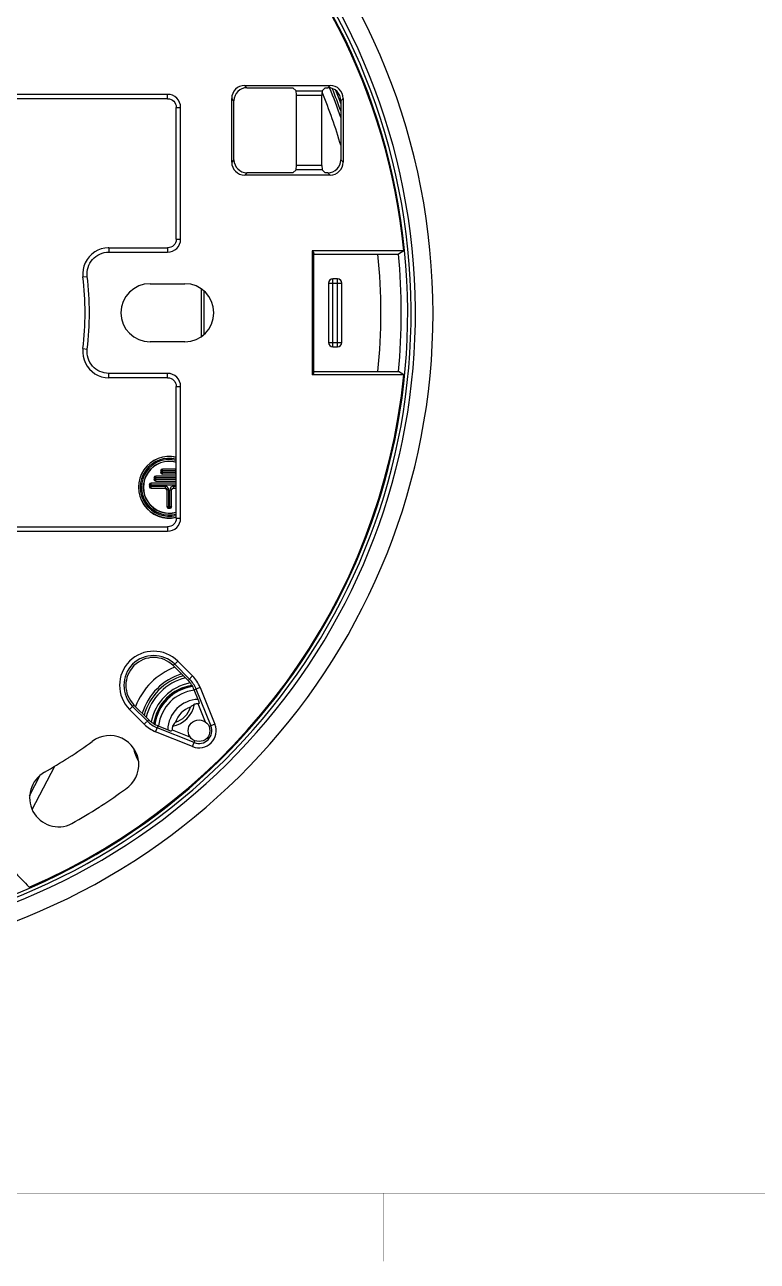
# Model space of a CAD drawing. Header units: millimetres. Extents: x 42 to 799, y 30 to 564.
# Drawn here: x 516.8 to 601.1, y 29.7 to 172 of the extents above; entities that cross this region are included whole.
import ezdxf

# ---------------------------------------------------------------- set-up
doc = ezdxf.new("R2010")
doc.units = ezdxf.units.MM
doc.header["$LTSCALE"] = 46.255
doc.layers.get('0').update_dxf_attribs({"linetype": 'CONTINUOUS'})
doc.layers.add('02___PRT_ALL_AXES', color=7, linetype='CONTINUOUS')

msp = doc.modelspace()

# ---------------------------------------------------------------- linework, layer by layer
at = {"color": 7, "linetype": 'Continuous'}
for p, q in [((533.234, 163.953), (506.856, 163.953)), ((533.234, 163.453), (533.234, 163.953)), ((542.103, 164.979), (551.927, 164.979)), ((542.365, 164.716), (542.103, 164.979)), ((542.365, 164.716), (547.652, 164.716)), ((547.652, 164.716), (548.006, 164.363)), ((548.006, 164.363), (551.024, 164.363)), ((548.046, 163.865), (550.984, 163.865)), ((548.046, 155.781), (548.046, 163.865)), ((550.984, 155.781), (550.984, 163.865)), ((551.377, 164.716), (551.024, 164.363)), ((551.377, 164.716), (551.664, 164.716)), ((551.664, 164.716), (551.927, 164.979)), ((533.234, 163.453), (506.856, 163.453)), ((534.232, 162.455), (534.732, 162.455)), ((534.232, 147.294), (534.232, 162.455)), ((534.732, 147.294), (534.732, 162.455)), ((540.609, 156.161), (540.609, 163.485)), ((540.871, 163.222), (540.609, 163.485)), ((540.871, 156.423), (540.871, 163.222)), ((553.159, 163.222), (553.421, 163.485)), ((553.159, 163.222), (553.159, 156.423)), ((553.421, 163.485), (553.421, 156.161)), ((540.871, 156.423), (540.609, 156.161)), ((547.652, 154.929), (548.006, 155.283)), ((551.024, 155.283), (548.006, 155.283)), ((550.984, 155.781), (548.046, 155.781)), ((551.377, 154.929), (551.024, 155.283)), ((553.159, 156.423), (553.421, 156.161)), ((542.365, 154.929), (542.103, 154.667)), ((551.927, 154.667), (542.103, 154.667)), ((547.652, 154.929), (542.365, 154.929)), ((551.664, 154.929), (551.377, 154.929)), ((551.664, 154.929), (551.927, 154.667)), ((534.232, 147.294), (534.732, 147.294)), ((526.474, 146.296), (533.234, 146.296)), ((526.474, 146.296), (526.474, 145.796)), ((526.474, 145.796), (533.234, 145.796)), ((533.234, 146.296), (533.234, 145.796)), ((560.41, 145.966), (549.872, 145.966)), ((549.872, 145.966), (550.029, 145.809)), ((549.872, 145.966), (549.872, 131.68)), ((550.029, 145.809), (550.029, 131.837)), ((550.142, 145.573), (550.029, 145.686)), ((550.142, 145.573), (559.789, 145.573)), ((560.41, 145.966), (559.789, 145.573)), ((523.498, 142.946), (523.994, 143.005)), ((531.215, 142.166), (535.215, 142.166)), ((535.215, 135.48), (531.215, 135.48)), ((523.498, 134.699), (523.994, 134.641)), ((533.234, 131.85), (526.474, 131.85)), ((526.474, 131.35), (526.474, 131.85)), ((533.234, 131.35), (526.474, 131.35)), ((533.234, 131.35), (533.234, 131.85)), ((549.872, 131.68), (550.029, 131.837)), ((560.41, 131.68), (549.872, 131.68)), ((550.142, 132.073), (550.029, 131.96)), ((550.142, 132.073), (559.789, 132.073)), ((560.41, 131.68), (559.789, 132.073)), ((534.232, 130.352), (534.732, 130.352)), ((534.232, 115.19), (534.232, 130.352)), ((534.732, 115.19), (534.732, 130.352)), ((506.856, 114.192), (533.234, 114.192)), ((533.234, 114.192), (533.234, 113.692)), ((534.232, 115.19), (534.732, 115.19)), ((506.856, 113.692), (533.234, 113.692)), ((533.892, 98.221), (534.402, 98.73)), ((533.892, 98.221), (535.59, 96.524)), ((534.05, 98.378), (535.747, 96.681)), ((534.402, 98.73), (536.099, 97.033)), ((535.59, 96.524), (536.099, 97.033)), ((536.963, 95.726), (536.295, 95.457)), ((536.792, 94.224), (536.295, 95.457)), ((536.501, 95.54), (538.214, 91.29)), ((536.963, 95.726), (538.676, 91.476)), ((528.857, 93.186), (529.367, 93.695)), ((530.554, 91.489), (528.857, 93.186)), ((530.907, 91.841), (529.21, 93.538)), ((531.064, 91.998), (529.367, 93.695)), ((537.607, 91.733), (536.76, 93.833)), ((530.554, 91.489), (531.064, 91.998)), ((531.861, 90.624), (532.131, 91.293)), ((536.298, 89.374), (532.048, 91.086)), ((532.131, 91.293), (533.364, 90.796)), ((538.676, 91.476), (538.008, 91.207)), ((536.112, 88.912), (531.861, 90.624)), ((533.754, 90.827), (535.855, 89.981)), ((536.112, 88.912), (536.381, 89.58))]:
    msp.add_line(p, q, dxfattribs=at)
for points in [[(533.234, 163.453), (533.292, 163.452), (533.471, 163.425), (533.645, 163.365), (533.807, 163.273), (533.949, 163.152), (534.067, 163.006), (534.154, 162.841), (534.209, 162.665), (534.231, 162.486), (534.232, 162.455)], [(534.232, 147.294), (534.23, 147.236), (534.203, 147.057), (534.144, 146.883), (534.051, 146.721), (533.93, 146.578), (533.784, 146.461), (533.62, 146.373), (533.444, 146.318), (533.264, 146.296), (533.234, 146.296)], [(526.474, 146.296), (526.412, 146.295), (526.003, 146.259), (525.601, 146.166), (525.214, 146.019), (524.85, 145.819), (524.516, 145.569), (524.22, 145.275), (523.967, 144.943), (523.764, 144.58), (523.613, 144.193), (523.517, 143.791), (523.478, 143.382), (523.498, 142.946)], [(523.498, 134.699), (523.491, 134.638), (523.479, 134.228), (523.524, 133.818), (523.624, 133.416), (523.78, 133.031), (523.989, 132.67), (524.246, 132.341), (524.546, 132.051), (524.883, 131.806), (525.249, 131.611), (525.637, 131.469), (526.038, 131.381), (526.474, 131.35)], [(533.234, 131.35), (533.292, 131.348), (533.471, 131.321), (533.645, 131.261), (533.807, 131.169), (533.949, 131.048), (534.067, 130.902), (534.154, 130.737), (534.209, 130.562), (534.231, 130.382), (534.232, 130.352)], [(534.232, 115.19), (534.23, 115.132), (534.203, 114.953), (534.144, 114.779), (534.051, 114.617), (533.93, 114.475), (533.784, 114.357), (533.62, 114.27), (533.444, 114.215), (533.264, 114.193), (533.234, 114.192)]]:
    msp.add_lwpolyline(points, dxfattribs=at)
at = {"color": 7, "linetype": 'Continuous', "const_width": 0.01}
for points in [[(50.294, 37.533), (790.51, 37.533)], [(50.882, 38.12), (789.922, 38.12)], [(556.891, 37.533), (556.891, 29.7)], [(557.479, 37.533), (557.479, 29.7)], [(558.066, 37.533), (558.066, 29.7)], [(42.461, 29.7), (798.538, 29.7)]]:
    msp.add_lwpolyline(points, dxfattribs=at)
at = {"color": 7, "linetype": 'Continuous'}
msp.add_circle((536.848, 90.74), 1.25, dxfattribs=at)
for centre, radius, start, end in [((488.765, 138.823), 75, 278.26948, 261.73052), ((488.765, 138.823), 72.976, 281.61497, 258.384), ((488.765, 138.823), 72.477, 281.61622, 258.38378), ((488.765, 138.823), 72.091, 281.4125, 258.5875), ((488.765, 138.823), 72, 5.69363, 174.30637), ((533.235, 162.456), 1.497, 359.97316, 90.02678), ((533.235, 147.293), 1.497, 269.97316, 0.02678), ((488.765, 138.823), 69, 354.386, 5.614), ((488.765, 138.823), 71.344, 354.571, 5.429), ((488.765, 138.823), 34.977, 353.22989, 6.77011), ((488.765, 138.823), 35.477, 353.22989, 6.77011), ((531.215, 138.823), 3.343, 90, 270), ((535.215, 138.823), 3.343, 270, 90), ((488.765, 138.823), 72, 293.36791, 354.30637), ((533.235, 130.352), 1.497, 359.97316, 90.02678), ((533.235, 115.189), 1.497, 269.97316, 0.02678), ((531.63, 95.958), 3.921, 45, 225), ((531.63, 95.958), 3.423, 45, 225), ((531.63, 95.958), 3.2, 45, 225), ((533.327, 94.261), 3.921, 21.94801, 45), ((533.327, 94.261), 3.2, 21.94801, 45), ((533.327, 94.261), 3.423, 21.94801, 45), ((533.327, 94.261), 3.025, 278.98687, 351.01313), ((533.327, 94.261), 2.675, 287.48482, 342.51518), ((536.848, 90.74), 2.886, 109.64127, 160.35873), ((536.848, 90.74), 3.095, 91.62446, 99.9254), ((533.327, 94.261), 3.921, 225, 248.05199), ((533.327, 94.261), 3.423, 225, 248.05199), ((533.327, 94.261), 3.2, 225, 248.05199), ((536.848, 90.74), 3.095, 170.0746, 178.37554), ((540.881, 86.243), 8.686, 140.99771, 144.61212), ((536.848, 90.74), 1.971, 248.05199, 21.94801), ((536.848, 90.74), 1.473, 248.05199, 21.94801), ((526.576, 86.828), 3.343, 303.08639, 126.74033), ((488.765, 138.823), 60.946, 302.94448, 305.98568), ((488.765, 138.823), 60.946, 299.82481, 302.866), ((523.69, 84.848), 3.343, 122.18983, 123.62066), ((520.701, 83.027), 3.343, 119.07016, 296.84705), ((488.765, 138.823), 67.627, 303.05043, 305.87973), ((488.765, 138.823), 67.627, 299.64039, 302.76006), ((523.69, 84.848), 3.343, 299.96672, 305.84377)]:
    msp.add_arc(centre, radius, start, end, dxfattribs=at)
for centre, major_axis, ratio, start_param, end_param in [((542.114, 163.473), (-1.069, 1.069), 0.9924325, -0.7816001, 0.7816001), ((542.377, 163.211), (1.069, -1.069), 0.9924325, 2.3599926, 3.9231927), ((548.002, 163.865), (0, 0.5), 0.0874887, -1.5707963, -0.0872665), ((551.027, 163.865), (0, 0.5), 0.0874887, 0.0872665, 1.5707963), ((551.653, 163.211), (-1.069, -1.069), 0.9924325, 2.3599926, 3.9231927), ((551.915, 163.473), (1.069, 1.069), 0.9924325, -0.7816001, 0.7816001), ((542.114, 156.172), (1.069, 1.069), 0.9924325, -3.9231927, -2.3599926), ((542.377, 156.435), (1.069, 1.069), 0.9924325, 2.3599926, 3.9231927), ((548.002, 155.781), (0, 0.5), 0.0874887, -3.0543262, -1.5707963), ((551.027, 155.781), (0, 0.5), 0.0874887, -4.712389, -3.2288591), ((551.653, 156.435), (-1.069, 1.069), 0.9924325, 2.3599926, 3.9231927), ((551.915, 156.172), (-1.069, 1.069), 0.9924325, -3.9231927, -2.3599926), ((538.972, 91.595), (3.546, 1.429), 0.8007313, 1.8530957, 1.894234), ((535.992, 88.615), (1.429, 3.546), 0.8007313, 1.2473587, 1.288497)]:
    msp.add_ellipse(centre, major_axis=major_axis, ratio=ratio, start_param=start_param, end_param=end_param, dxfattribs=at)
for points, knots in [([(523.994, 143.005), (523.953, 143.352), (524.019, 144.071), (524.551, 145.008), (525.418, 145.646), (526.125, 145.796), (526.474, 145.796)], [0, 0, 0, 0, 0.2501021, 0.5001409, 0.7500533, 1, 1, 1, 1]), ([(526.474, 131.85), (526.125, 131.85), (525.418, 132), (524.55, 132.638), (524.019, 133.575), (523.953, 134.294), (523.994, 134.641)], [0, 0, 0, 0, 0.2501214, 0.5001703, 0.7500746, 1, 1, 1, 1]), ([(536.886, 93.924), (536.888, 93.926), (536.887, 93.938), (536.883, 93.968), (536.863, 94.032), (536.832, 94.121), (536.806, 94.188), (536.792, 94.224)], [0, 0, 0, 0, 0.0285805, 0.0920718, 0.3165645, 0.6362398, 1, 1, 1, 1]), ([(536.315, 93.788), (536.281, 93.764), (536.132, 93.657), (535.988, 93.546), (535.878, 93.457)], [0, 0, 0, 0, 0.2285814, 1, 1, 1, 1]), ([(533.364, 90.796), (533.399, 90.782), (533.467, 90.755), (533.556, 90.725), (533.619, 90.705), (533.65, 90.7), (533.662, 90.7), (533.663, 90.702)], [0, 0, 0, 0, 0.3637602, 0.6834355, 0.9079282, 0.9714195, 1, 1, 1, 1])]:
    msp.add_open_spline(points, degree=3, knots=knots, dxfattribs=at)
msp.add_open_spline([(513.765, 76.41), (514.951, 75.183), (516.137, 73.956), (517.323, 72.728)], degree=3, dxfattribs=at)
at = {"layer": '02___PRT_ALL_AXES', "color": 7, "linetype": 'Continuous'}
for p, q in [((552.782, 142.74), (552.247, 142.74)), ((552.256, 142.731), (552.247, 142.74)), ((552.774, 142.731), (552.256, 142.731)), ((552.256, 134.914), (552.256, 142.731)), ((552.774, 142.731), (552.782, 142.74)), ((552.774, 134.914), (552.774, 142.731)), ((537.25, 141.465), (537.095, 141.465)), ((537.095, 141.465), (537.095, 136.181)), ((537.385, 141.363), (537.385, 136.282)), ((551.756, 142.231), (551.747, 142.24)), ((551.747, 142.24), (551.747, 135.405)), ((551.756, 142.231), (553.273, 142.231)), ((551.756, 142.231), (551.756, 135.414)), ((553.273, 142.231), (553.282, 142.24)), ((553.273, 135.414), (553.273, 142.231)), ((553.282, 135.405), (553.282, 142.24)), ((537.25, 136.181), (537.095, 136.181)), ((551.756, 135.414), (551.747, 135.405)), ((551.756, 135.414), (553.273, 135.414)), ((553.273, 135.414), (553.282, 135.405)), ((552.256, 134.914), (552.247, 134.905)), ((552.247, 134.905), (552.782, 134.905)), ((552.256, 134.914), (552.774, 134.914)), ((552.774, 134.914), (552.782, 134.905)), ((531.68, 119.815), (531.664, 119.832)), ((531.68, 119.665), (531.664, 119.649)), ((534.232, 119.815), (531.68, 119.815)), ((531.68, 119.815), (531.68, 119.665)), ((531.68, 119.665), (534.232, 119.665)), ((531.88, 120.015), (531.864, 120.031)), ((534.232, 120.015), (531.88, 120.015)), ((531.88, 119.465), (531.88, 120.015)), ((532.45, 120.625), (532.434, 120.642)), ((532.45, 120.475), (532.434, 120.459)), ((534.2, 120.625), (532.45, 120.625)), ((532.45, 120.625), (532.45, 120.475)), ((532.45, 120.475), (534.2, 120.475)), ((532.65, 120.825), (532.634, 120.841)), ((532.65, 120.275), (532.634, 120.259)), ((534.2, 120.825), (532.65, 120.825)), ((532.65, 120.275), (532.65, 120.825)), ((532.65, 120.275), (534.2, 120.275)), ((534.2, 120.275), (534.2, 120.825)), ((531.15, 119.005), (531.134, 119.022)), ((531.134, 119.022), (531.134, 118.839)), ((531.15, 118.855), (531.134, 118.839)), ((534.232, 119.005), (531.15, 119.005)), ((531.15, 119.005), (531.15, 118.855)), ((531.15, 118.855), (532.95, 118.855)), ((534.232, 119.221), (531.334, 119.221)), ((531.35, 119.205), (531.334, 119.221)), ((531.35, 118.655), (531.334, 118.639)), ((531.334, 118.639), (532.934, 118.639)), ((534.232, 119.205), (531.35, 119.205)), ((531.35, 118.655), (531.35, 119.205)), ((531.35, 118.655), (532.95, 118.655)), ((531.88, 119.465), (531.864, 119.449)), ((531.88, 119.465), (534.232, 119.465)), ((532.934, 118.639), (532.95, 118.655)), ((532.95, 118.855), (532.95, 118.655)), ((533.134, 118.439), (533.15, 118.455)), ((533.134, 118.439), (533.134, 116.529)), ((533.35, 118.455), (533.15, 118.455)), ((533.15, 118.455), (533.15, 116.545)), ((533.35, 118.455), (533.35, 116.345)), ((533.5, 118.455), (533.7, 118.455)), ((533.5, 116.345), (533.5, 118.455)), ((533.716, 118.439), (533.7, 118.455)), ((533.7, 116.545), (533.7, 118.455)), ((533.9, 118.855), (534.232, 118.855)), ((533.9, 118.855), (533.9, 118.655)), ((533.9, 118.655), (534.232, 118.655)), ((533.916, 118.639), (533.9, 118.655)), ((533.916, 118.639), (534.232, 118.639)), ((533.15, 116.545), (533.134, 116.529)), ((533.15, 116.545), (533.7, 116.545)), ((533.35, 116.345), (533.334, 116.329)), ((533.35, 116.345), (533.5, 116.345)), ((533.5, 116.345), (533.517, 116.329)), ((533.7, 116.545), (533.716, 116.529)), ((517.368, 83.258), (518.594, 85.615)), ((517.661, 81.657), (520.254, 86.642))]:
    msp.add_line(p, q, dxfattribs=at)
for centre, radius, start, end in [((488.765, 138.823), 67.22, 16.60393, 22.18632), ((488.765, 138.823), 68.205, 19.23087, 22.30254), ((488.765, 138.823), 68.456, 19.77354, 22.14743), ((488.765, 138.823), 68.752, 20.44055, 21.84574), ((552.256, 142.231), 0.5, 90.02106, 179.97894), ((552.773, 142.231), 0.5, 0.02106, 89.97894), ((537.702, 141.465), 0.607, 169.73318, 180.019), ((537.702, 136.181), 0.607, 179.98543, 190.24418), ((552.256, 135.414), 0.5, 180.02106, 269.97894), ((552.773, 135.414), 0.5, 270.02106, 359.97894), ((533.425, 118.745), 3.551, 76.84966, 283.15034), ((533.425, 118.745), 3.535, 76.7782, 283.2218), ((533.425, 118.745), 3.335, 75.98895, 284.01104), ((533.425, 118.745), 3.19, 75.33804, 284.66193), ((533.425, 118.745), 2.99, 74.33787, 285.66213), ((533.425, 118.745), 2.974, 74.2541, 285.7459), ((531.881, 119.815), 0.2, 90.1715, 179.8285), ((531.881, 119.666), 0.2, 180.1715, 269.8285), ((532.651, 120.625), 0.2, 90.1715, 179.8285), ((532.651, 120.476), 0.2, 180.1715, 269.8285), ((531.351, 119.005), 0.2, 90.1715, 179.8285), ((531.351, 118.856), 0.2, 180.1715, 269.8285), ((532.951, 118.456), 0.399, 359.97069, 90.02931), ((533.9, 118.456), 0.399, 89.97069, 180.02931), ((533.351, 116.546), 0.2, 180.1715, 269.8285), ((533.5, 116.546), 0.2, 270.1715, 359.8285), ((536.848, 90.74), 7.811, 110.7921, 159.21661), ((536.848, 90.74), 6.827, 107.00764, 162.97493), ((536.848, 90.74), 6.575, 105.86311, 164.14973), ((536.848, 90.74), 6.28, 104.2894, 165.71061), ((536.848, 90.74), 5.578, 100.32595, 169.67157), ((536.848, 90.74), 5.279, 98.78931, 171.21069), ((536.848, 90.74), 5.226, 98.55119, 171.44881), ((536.848, 90.74), 5.123, 98.1052, 171.8948), ((536.848, 90.74), 4.687, 96.72992, 173.27008), ((536.848, 90.74), 3.6, 91.60095, 178.39905), ((536.848, 90.74), 7.811, 194.58826, 206.96937)]:
    msp.add_arc(centre, radius, start, end, dxfattribs=at)
for centre, major_axis, ratio, start_param, end_param in [((552.248, 142.24), (0.354, -0.354), 0.9996955, 2.3563468, 3.9268385), ((552.782, 142.24), (0.354, 0.354), 0.9996955, -0.7852459, 0.7852459), ((552.248, 135.405), (0.354, 0.354), 0.9996955, 2.3563468, 3.9268385), ((552.782, 135.405), (0.354, -0.354), 0.9996955, -0.7852459, 0.7852459), ((531.864, 119.831), (0.142, -0.142), 0.9972647, 2.357564, 3.9256213), ((531.864, 119.649), (0.142, 0.142), 0.9972647, 2.357564, 3.9256213), ((532.634, 120.641), (0.142, -0.142), 0.9972647, 2.357564, 3.9256213), ((532.634, 120.459), (0.142, 0.142), 0.9972647, 2.357564, 3.9256213), ((531.334, 119.021), (-0.142, 0.142), 0.9972647, -0.7840286, 0.7840286), ((531.334, 118.839), (0.142, 0.142), 0.9972647, -3.9256213, -2.357564), ((532.934, 118.439), (-0.142, -0.142), 0.9972647, 2.357564, 3.9256213), ((533.917, 118.439), (0.142, -0.142), 0.9972647, 2.357564, 3.9256213), ((533.334, 116.529), (0.142, 0.142), 0.9972647, -3.9256213, -2.357564), ((533.516, 116.529), (0.142, -0.142), 0.9972647, -0.7840286, 0.7840286)]:
    msp.add_ellipse(centre, major_axis=major_axis, ratio=ratio, start_param=start_param, end_param=end_param, dxfattribs=at)
for points in [[(532.95, 118.655), (533.001, 118.655), (533.108, 118.613), (533.15, 118.507), (533.15, 118.455)], [(533.7, 118.455), (533.7, 118.506), (533.742, 118.613), (533.849, 118.655), (533.9, 118.655)]]:
    msp.add_open_spline(points, degree=3, knots=[0, 0, 0, 0, 0.4995487, 1, 1, 1, 1], dxfattribs=at)

doc.saveas('drawing.dxf')
